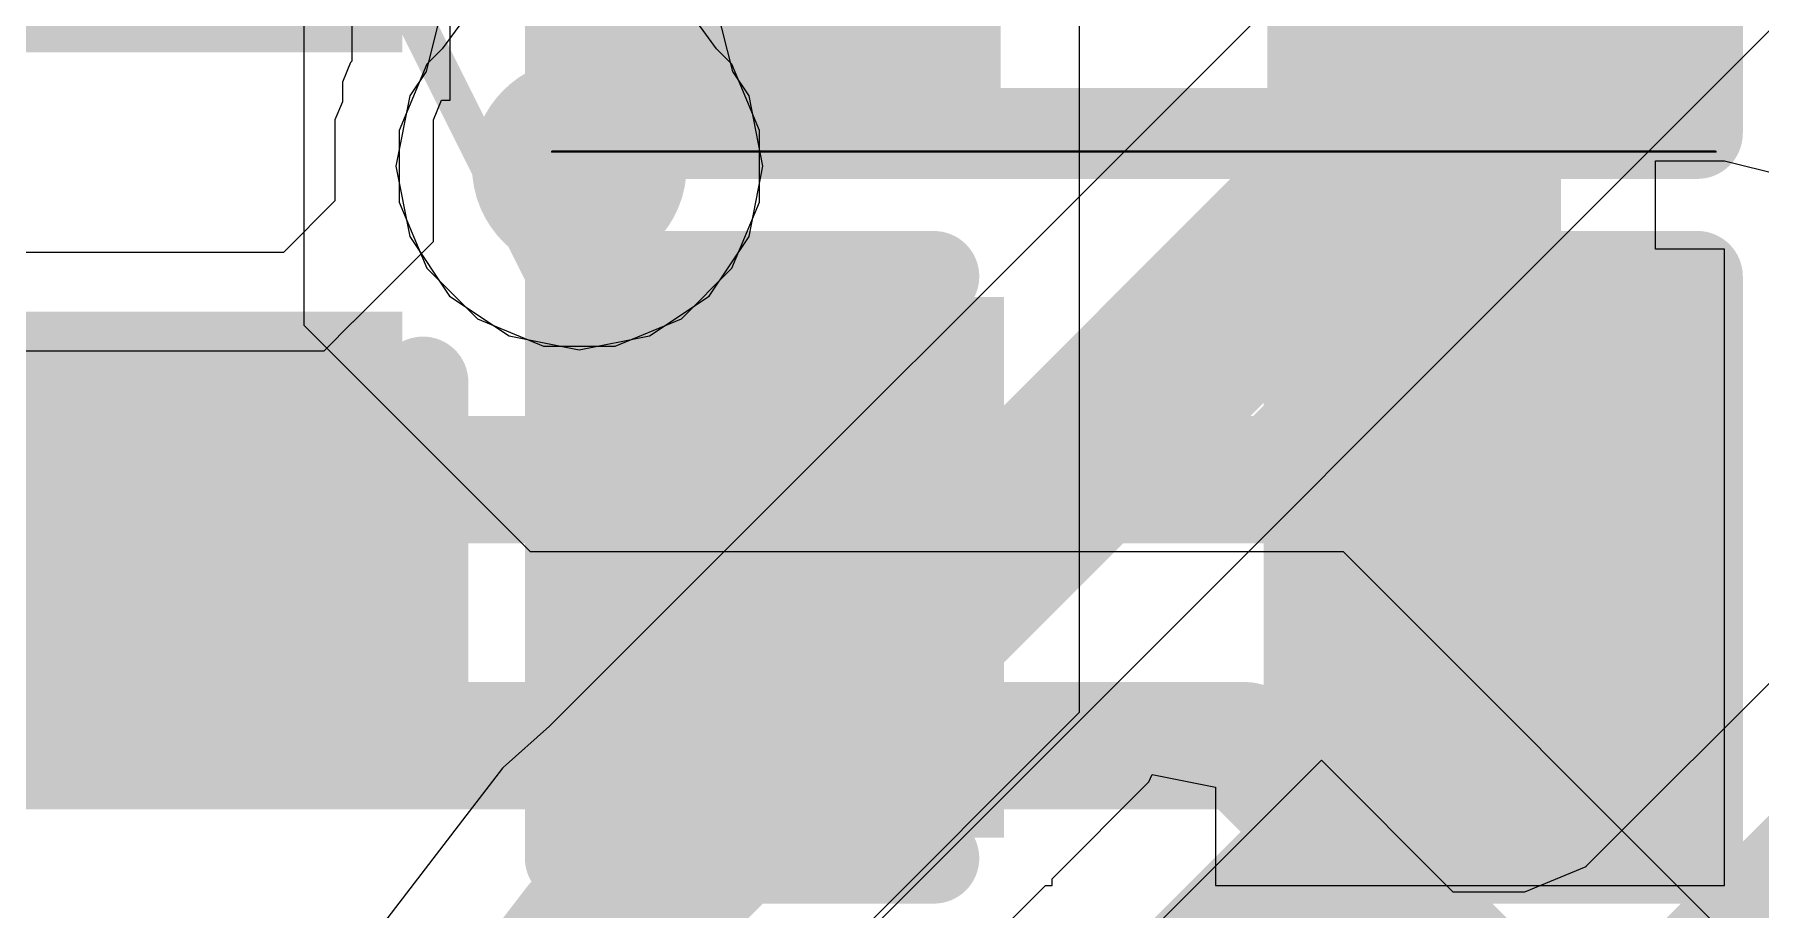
# Model space of a CAD drawing. Header units: inches. Extents: x -6 to 283, y -12 to 154.
# Drawn here: x 39.696 to 42.107, y 11.528 to 12.75 of the extents above; entities that cross this region are included whole.
import ezdxf

# ---------------------------------------------------------------- set-up
doc = ezdxf.new("R2010")
doc.units = ezdxf.units.IN
for name, color, linetype in [('Bottom Layer', 5, 'Continuous'), ('Bottom Overlay', 54, 'Continuous'), ('Bottom Paste', 16, 'Continuous'), ('Bottom Solder', 6, 'Continuous'), ('Drill Drawing', 1, 'Continuous'), ('GND-1', 16, 'Continuous'), ('GND-2', 90, 'Continuous'), ('GND-3', 216, 'Continuous'), ('GND-4', 54, 'Continuous'), ('PWR-1', 156, 'Continuous'), ('PWR-2', 130, 'Continuous'), ('Signal L1', 76, 'Continuous'), ('Signal L2', 6, 'Continuous'), ('Top Layer', 1, 'Continuous'), ('Top Overlay', 2, 'Continuous'), ('Top Paste', 8, 'Continuous'), ('Top Solder', 216, 'Continuous'), ('Via Holes', 16, 'Continuous')]:
    doc.layers.add(name, color=color, linetype=linetype)

# ---------------------------------------------------------------- blocks, each defined once
blk = doc.blocks.new('R___0402_B_154')
at = {"layer": 'Bottom Layer'}
for points in [[(-0.2413, 0.3175), (-0.2413, -0.3175), (-0.6985, -0.3175), (-0.6985, 0.3175)], [(0.6985, 0.3175), (0.6985, -0.3175), (0.2413, -0.3175), (0.2413, 0.3175)]]:
    blk.add_hatch(color=5, dxfattribs=at).paths.add_polyline_path(points)
at = {"layer": 'Bottom Paste'}
for points in [[(-0.2413, 0.3175), (-0.2413, -0.3175), (-0.6985, -0.3175), (-0.6985, 0.3175)], [(0.6985, 0.3175), (0.6985, -0.3175), (0.2413, -0.3175), (0.2413, 0.3175)]]:
    blk.add_hatch(color=16, dxfattribs=at).paths.add_polyline_path(points)
at = {"layer": 'Bottom Solder'}
for points in [[(-0.1863, 0.3725), (-0.1863, -0.3725), (-0.7535, -0.3725), (-0.7535, 0.3725)], [(0.7535, 0.3725), (0.7535, -0.3725), (0.1863, -0.3725), (0.1863, 0.3725)]]:
    blk.add_hatch(color=6, dxfattribs=at).paths.add_polyline_path(points)
at = {"layer": 'Bottom Overlay'}
for points in [[(-0.7874, 0.4064, 0.127, 0.127, 0), (-0.7874, -0.4064, 0.127, 0.127, 0)], [(0.7874, 0.4064, 0.127, 0.127, 0), (-0.7874, 0.4064, 0.127, 0.127, 0)], [(0.7874, 0.4064, 0.127, 0.127, 0), (0.7874, -0.4064, 0.127, 0.127, 0)], [(0.8128, 0.4318, 0.00323, 0.00323, 0), (-0.8128, 0.4318, 0.00323, 0.00323, 0)], [(0.7874, -0.4064, 0.127, 0.127, 0), (-0.7874, -0.4064, 0.127, 0.127, 0)]]:
    blk.add_lwpolyline(points, format="xyseb", dxfattribs=at)
for points in [[(-0.8191, 0.4064, 0.0635, 0.0635, 1), (-0.7556, 0.4064, 0.0635, 0.0635, 1)], [(-0.8191, 0.4064, 0.0635, 0.0635, 1), (-0.7556, 0.4064, 0.0635, 0.0635, 1)], [(0.7556, 0.4064, 0.0635, 0.0635, 1), (0.8191, 0.4064, 0.0635, 0.0635, 1)], [(0.7556, 0.4064, 0.0635, 0.0635, 1), (0.8191, 0.4064, 0.0635, 0.0635, 1)], [(-0.8136, 0.4318, 0.00161, 0.00161, 1), (-0.812, 0.4318, 0.00161, 0.00161, 1)], [(0.812, 0.4318, 0.00161, 0.00161, 1), (0.8136, 0.4318, 0.00161, 0.00161, 1)], [(-0.8191, -0.4064, 0.0635, 0.0635, 1), (-0.7556, -0.4064, 0.0635, 0.0635, 1)], [(-0.8191, -0.4064, 0.0635, 0.0635, 1), (-0.7556, -0.4064, 0.0635, 0.0635, 1)], [(0.7556, -0.4064, 0.0635, 0.0635, 1), (0.8191, -0.4064, 0.0635, 0.0635, 1)], [(0.7556, -0.4064, 0.0635, 0.0635, 1), (0.8191, -0.4064, 0.0635, 0.0635, 1)]]:
    blk.add_lwpolyline(points, format="xyseb", close=True, dxfattribs=at)
blk = doc.blocks.new('R___0201_166')
at = {"layer": 'Top Layer'}
for points in [[(-0.41, 0.185), (-0.14, 0.185), (-0.14, -0.185), (-0.41, -0.185)], [(0.14, 0.185), (0.41, 0.185), (0.41, -0.185), (0.14, -0.185)]]:
    blk.add_hatch(color=1, dxfattribs=at).paths.add_polyline_path(points)
at = {"layer": 'Top Paste'}
for points in [[(-0.41, 0.185), (-0.14, 0.185), (-0.14, -0.185), (-0.41, -0.185)], [(0.14, 0.185), (0.41, 0.185), (0.41, -0.185), (0.14, -0.185)]]:
    blk.add_hatch(color=8, dxfattribs=at).paths.add_polyline_path(points)
at = {"layer": 'Top Solder'}
for points in [[(-0.465, 0.24), (-0.085, 0.24), (-0.085, -0.24), (-0.465, -0.24)], [(0.085, 0.24), (0.465, 0.24), (0.465, -0.24), (0.085, -0.24)]]:
    blk.add_hatch(color=216, dxfattribs=at).paths.add_polyline_path(points)
at = {"layer": 'Top Overlay'}
for points in [[(-0.4826, 0.254, 0.127, 0.127, 0), (0.4826, 0.254, 0.127, 0.127, 0)], [(-0.4826, -0.254, 0.127, 0.127, 0), (-0.4826, 0.254, 0.127, 0.127, 0)], [(0.4826, -0.254, 0.127, 0.127, 0), (0.4826, 0.254, 0.127, 0.127, 0)], [(-0.4826, -0.254, 0.127, 0.127, 0), (0.4826, -0.254, 0.127, 0.127, 0)]]:
    blk.add_lwpolyline(points, format="xyseb", dxfattribs=at)
for points in [[(-0.5143, 0.254, 0.0635, 0.0635, 1), (-0.4508, 0.254, 0.0635, 0.0635, 1)], [(-0.5143, 0.254, 0.0635, 0.0635, 1), (-0.4508, 0.254, 0.0635, 0.0635, 1)], [(0.4508, 0.254, 0.0635, 0.0635, 1), (0.5143, 0.254, 0.0635, 0.0635, 1)], [(0.4508, 0.254, 0.0635, 0.0635, 1), (0.5143, 0.254, 0.0635, 0.0635, 1)], [(-0.5143, -0.254, 0.0635, 0.0635, 1), (-0.4508, -0.254, 0.0635, 0.0635, 1)], [(-0.5143, -0.254, 0.0635, 0.0635, 1), (-0.4508, -0.254, 0.0635, 0.0635, 1)], [(0.4508, -0.254, 0.0635, 0.0635, 1), (0.5143, -0.254, 0.0635, 0.0635, 1)], [(0.4508, -0.254, 0.0635, 0.0635, 1), (0.5143, -0.254, 0.0635, 0.0635, 1)]]:
    blk.add_lwpolyline(points, format="xyseb", close=True, dxfattribs=at)
blk = doc.blocks.new('C___0402_B_379')
at = {"layer": 'Bottom Layer'}
for points in [[(-0.2413, 0.3175), (-0.2413, -0.3175), (-0.6985, -0.3175), (-0.6985, 0.3175)], [(0.6985, 0.3175), (0.6985, -0.3175), (0.2413, -0.3175), (0.2413, 0.3175)]]:
    blk.add_hatch(color=5, dxfattribs=at).paths.add_polyline_path(points)
at = {"layer": 'Bottom Paste'}
for points in [[(-0.2413, 0.3175), (-0.2413, -0.3175), (-0.6985, -0.3175), (-0.6985, 0.3175)], [(0.6985, 0.3175), (0.6985, -0.3175), (0.2413, -0.3175), (0.2413, 0.3175)]]:
    blk.add_hatch(color=16, dxfattribs=at).paths.add_polyline_path(points)
at = {"layer": 'Bottom Solder'}
for points in [[(-0.1813, 0.3775), (-0.1813, -0.3775), (-0.7585, -0.3775), (-0.7585, 0.3775)], [(0.7585, 0.3775), (0.7585, -0.3775), (0.1813, -0.3775), (0.1813, 0.3775)]]:
    blk.add_hatch(color=6, dxfattribs=at).paths.add_polyline_path(points)
at = {"layer": 'Bottom Overlay'}
for points in [[(-0.7874, -0.4064, 0.127, 0.127, 0), (-0.7874, 0.4064, 0.127, 0.127, 0)], [(-0.2794, 0.4064, 0.127, 0.127, 0), (-0.7874, 0.4064, 0.127, 0.127, 0)], [(0.7874, 0.4064, 0.127, 0.127, 0), (0.2794, 0.4064, 0.127, 0.127, 0)], [(0.7874, -0.4064, 0.127, 0.127, 0), (0.7874, 0.4064, 0.127, 0.127, 0)], [(-0.2794, -0.4064, 0.127, 0.127, 0), (-0.7874, -0.4064, 0.127, 0.127, 0)], [(0.7874, -0.4064, 0.127, 0.127, 0), (0.2794, -0.4064, 0.127, 0.127, 0)]]:
    blk.add_lwpolyline(points, format="xyseb", dxfattribs=at)
for points in [[(-0.8191, 0.4064, 0.0635, 0.0635, 1), (-0.7556, 0.4064, 0.0635, 0.0635, 1)], [(-0.8191, 0.4064, 0.0635, 0.0635, 1), (-0.7556, 0.4064, 0.0635, 0.0635, 1)], [(-0.3111, 0.4064, 0.0635, 0.0635, 1), (-0.2477, 0.4064, 0.0635, 0.0635, 1)], [(0.2477, 0.4064, 0.0635, 0.0635, 1), (0.3111, 0.4064, 0.0635, 0.0635, 1)], [(0.7556, 0.4064, 0.0635, 0.0635, 1), (0.8191, 0.4064, 0.0635, 0.0635, 1)], [(0.7556, 0.4064, 0.0635, 0.0635, 1), (0.8191, 0.4064, 0.0635, 0.0635, 1)], [(-0.8191, -0.4064, 0.0635, 0.0635, 1), (-0.7556, -0.4064, 0.0635, 0.0635, 1)], [(-0.8191, -0.4064, 0.0635, 0.0635, 1), (-0.7556, -0.4064, 0.0635, 0.0635, 1)], [(-0.3111, -0.4064, 0.0635, 0.0635, 1), (-0.2477, -0.4064, 0.0635, 0.0635, 1)], [(0.2477, -0.4064, 0.0635, 0.0635, 1), (0.3111, -0.4064, 0.0635, 0.0635, 1)], [(0.7556, -0.4064, 0.0635, 0.0635, 1), (0.8191, -0.4064, 0.0635, 0.0635, 1)], [(0.7556, -0.4064, 0.0635, 0.0635, 1), (0.8191, -0.4064, 0.0635, 0.0635, 1)]]:
    blk.add_lwpolyline(points, format="xyseb", close=True, dxfattribs=at)
blk = doc.blocks.new('C___0402_B_409')
at = {"layer": 'Bottom Layer'}
for points in [[(-0.2413, 0.3175), (-0.2413, -0.3175), (-0.6985, -0.3175), (-0.6985, 0.3175)], [(0.6985, 0.3175), (0.6985, -0.3175), (0.2413, -0.3175), (0.2413, 0.3175)]]:
    blk.add_hatch(color=5, dxfattribs=at).paths.add_polyline_path(points)
at = {"layer": 'Bottom Paste'}
for points in [[(-0.2413, 0.3175), (-0.2413, -0.3175), (-0.6985, -0.3175), (-0.6985, 0.3175)], [(0.6985, 0.3175), (0.6985, -0.3175), (0.2413, -0.3175), (0.2413, 0.3175)]]:
    blk.add_hatch(color=16, dxfattribs=at).paths.add_polyline_path(points)
at = {"layer": 'Bottom Solder'}
for points in [[(-0.1813, 0.3775), (-0.1813, -0.3775), (-0.7585, -0.3775), (-0.7585, 0.3775)], [(0.7585, 0.3775), (0.7585, -0.3775), (0.1813, -0.3775), (0.1813, 0.3775)]]:
    blk.add_hatch(color=6, dxfattribs=at).paths.add_polyline_path(points)
at = {"layer": 'Bottom Overlay'}
for points in [[(-0.7874, -0.4064, 0.127, 0.127, 0), (-0.7874, 0.4064, 0.127, 0.127, 0)], [(-0.7874, 0.4064, 0.127, 0.127, 0), (-0.2794, 0.4064, 0.127, 0.127, 0)], [(0.2794, 0.4064, 0.127, 0.127, 0), (0.7874, 0.4064, 0.127, 0.127, 0)], [(0.7874, -0.4064, 0.127, 0.127, 0), (0.7874, 0.4064, 0.127, 0.127, 0)], [(-0.7874, -0.4064, 0.127, 0.127, 0), (-0.2794, -0.4064, 0.127, 0.127, 0)], [(0.2794, -0.4064, 0.127, 0.127, 0), (0.7874, -0.4064, 0.127, 0.127, 0)]]:
    blk.add_lwpolyline(points, format="xyseb", dxfattribs=at)
for points in [[(-0.8191, 0.4064, 0.0635, 0.0635, 1), (-0.7556, 0.4064, 0.0635, 0.0635, 1)], [(-0.8191, 0.4064, 0.0635, 0.0635, 1), (-0.7556, 0.4064, 0.0635, 0.0635, 1)], [(-0.3111, 0.4064, 0.0635, 0.0635, 1), (-0.2477, 0.4064, 0.0635, 0.0635, 1)], [(0.2477, 0.4064, 0.0635, 0.0635, 1), (0.3111, 0.4064, 0.0635, 0.0635, 1)], [(0.7556, 0.4064, 0.0635, 0.0635, 1), (0.8191, 0.4064, 0.0635, 0.0635, 1)], [(0.7556, 0.4064, 0.0635, 0.0635, 1), (0.8191, 0.4064, 0.0635, 0.0635, 1)], [(-0.8191, -0.4064, 0.0635, 0.0635, 1), (-0.7556, -0.4064, 0.0635, 0.0635, 1)], [(-0.8191, -0.4064, 0.0635, 0.0635, 1), (-0.7556, -0.4064, 0.0635, 0.0635, 1)], [(-0.3111, -0.4064, 0.0635, 0.0635, 1), (-0.2477, -0.4064, 0.0635, 0.0635, 1)], [(0.2477, -0.4064, 0.0635, 0.0635, 1), (0.3111, -0.4064, 0.0635, 0.0635, 1)], [(0.7556, -0.4064, 0.0635, 0.0635, 1), (0.8191, -0.4064, 0.0635, 0.0635, 1)], [(0.7556, -0.4064, 0.0635, 0.0635, 1), (0.8191, -0.4064, 0.0635, 0.0635, 1)]]:
    blk.add_lwpolyline(points, format="xyseb", close=True, dxfattribs=at)

msp = doc.modelspace()

# ---------------------------------------------------------------- hatches: boundary and pattern name
at = {"layer": 'Bottom Layer'}
h = msp.add_hatch(color=5, dxfattribs=at)
edge = h.paths.add_edge_path()
edge.add_arc((40.4568, 12.5661), 0.15, 0, 360)
at = {"layer": 'GND-1'}
h = msp.add_hatch(color=16, dxfattribs=at)
edge = h.paths.add_edge_path()
edge.add_arc((40.4568, 12.5661), 0.15, 0, 360)
at = {"layer": 'GND-2'}
h = msp.add_hatch(color=90, dxfattribs=at)
edge = h.paths.add_edge_path()
edge.add_arc((40.4568, 12.5661), 0.15, 0, 360)
at = {"layer": 'GND-3'}
h = msp.add_hatch(color=216, dxfattribs=at)
edge = h.paths.add_edge_path()
edge.add_arc((40.4568, 12.5661), 0.15, 0, 360)
at = {"layer": 'GND-4'}
h = msp.add_hatch(color=54, dxfattribs=at)
edge = h.paths.add_edge_path()
edge.add_arc((40.4568, 12.5661), 0.15, 0, 360)
at = {"layer": 'PWR-1'}
h = msp.add_hatch(color=156, dxfattribs=at)
edge = h.paths.add_edge_path()
edge.add_arc((40.4568, 12.5661), 0.15, 0, 360)
at = {"layer": 'PWR-2'}
h = msp.add_hatch(color=130, dxfattribs=at)
edge = h.paths.add_edge_path()
edge.add_arc((40.4568, 12.5661), 0.15, 0, 360)
at = {"layer": 'Signal L1'}
h = msp.add_hatch(color=76, dxfattribs=at)
edge = h.paths.add_edge_path()
edge.add_arc((40.4568, 12.5661), 0.15, 0, 360)
at = {"layer": 'Signal L2'}
h = msp.add_hatch(color=6, dxfattribs=at)
edge = h.paths.add_edge_path()
edge.add_arc((40.4568, 12.5661), 0.15, 0, 360)
at = {"layer": 'Top Layer'}
h = msp.add_hatch(color=1, dxfattribs=at)
edge = h.paths.add_edge_path()
edge.add_arc((40.4568, 12.5661), 0.15, 0, 360)
at = {"layer": 'Via Holes'}
h = msp.add_hatch(color=7, dxfattribs=at)
edge = h.paths.add_edge_path()
edge.add_arc((40.4568, 12.5661), 0.075, 0, 360)

# ---------------------------------------------------------------- linework, layer by layer
at = {"layer": 'Bottom Layer'}
for p, q in [((41.1554, 14.0939), (41.1554, 11.803)), ((40.2764, 12.6583), (40.2764, 13.3695)), ((40.1389, 13.3151), (40.1389, 12.7126)), ((40.1372, 12.7109), (40.1259, 12.6835)), ((40.1389, 12.7126), (40.1372, 12.7109)), ((40.1259, 12.6835), (40.1259, 12.6562)), ((40.1259, 12.6562), (40.1154, 12.6309)), ((40.2529, 12.6309), (40.2642, 12.6583)), ((40.2642, 12.6583), (40.2764, 12.6583)), ((40.1154, 12.6309), (40.1154, 12.5178)), ((40.2529, 12.5178), (40.2529, 12.6309)), ((41.9604, 12.4502), (41.9604, 12.5737)), ((41.9604, 12.5737), (42.0571, 12.5737)), ((42.0571, 12.5737), (42.0571, 12.5737)), ((42.0571, 12.5737), (42.1376, 12.5535)), ((40.1154, 12.5178), (40.0434, 12.4457)), ((40.1154, 12.5178), (40.1154, 12.5178)), ((40.2529, 12.4608), (40.2529, 12.5178)), ((40.2529, 12.5178), (40.2529, 12.5178)), ((40.2529, 12.5178), (40.2529, 12.5178)), ((40.0434, 12.4457), (39.503, 12.4457)), ((40.1406, 12.3485), (40.2529, 12.4608)), ((42.0571, 12.4502), (41.9604, 12.4502)), ((42.0571, 11.5612), (42.0571, 12.4502)), ((40.1003, 12.3083), (40.1405, 12.3485)), ((40.1405, 12.3485), (40.1406, 12.3485)), ((40.1406, 12.3485), (40.1406, 12.3485)), ((39.503, 12.3083), (40.1003, 12.3083)), ((41.1554, 11.803), (40.7944, 11.442)), ((41.1173, 11.5705), (41.2526, 11.7058)), ((41.2526, 11.7058), (41.257, 11.7164)), ((41.257, 11.7164), (41.3459, 11.6987)), ((41.3459, 11.6987), (41.3459, 11.5612)), ((40.8916, 11.3448), (41.108, 11.5612)), ((41.108, 11.5612), (41.1173, 11.5612)), ((41.1173, 11.5612), (41.1173, 11.5705)), ((41.3459, 11.5612), (42.0571, 11.5612))]:
    msp.add_line(p, q, dxfattribs=at)
msp.add_lwpolyline([(41.7015, 12.0057, 0.254, 0.254, 0), (41.7015, 13.0182, 0.254, 0.254, 0)], format="xyseb", dxfattribs=at)
msp.add_lwpolyline([(41.638, 12.0057, 0.127, 0.127, 1), (41.765, 12.0057, 0.127, 0.127, 1)], format="xyseb", close=True, dxfattribs=at)
at = {"layer": 'Drill Drawing'}
for points in [[(40.2028, 13.2646, 0.0508, 0.0508, 0), (40.4568, 12.7566, 0.0508, 0.0508, 0)], [(40.4568, 12.7566, 0.0508, 0.0508, 0), (40.7108, 13.2646, 0.0508, 0.0508, 0)], [(40.2028, 12.8201, 0.0508, 0.0508, 0), (40.4568, 12.3121, 0.0508, 0.0508, 0)], [(40.4568, 12.3121, 0.0508, 0.0508, 0), (40.7108, 12.8201, 0.0508, 0.0508, 0)]]:
    msp.add_lwpolyline(points, format="xyseb", dxfattribs=at)
for points in [[(40.4441, 12.7566, 0.0254, 0.0254, 1), (40.4695, 12.7566, 0.0254, 0.0254, 1)], [(40.4441, 12.7566, 0.0254, 0.0254, 1), (40.4695, 12.7566, 0.0254, 0.0254, 1)], [(40.4441, 12.3121, 0.0254, 0.0254, 1), (40.4695, 12.3121, 0.0254, 0.0254, 1)], [(40.4441, 12.3121, 0.0254, 0.0254, 1), (40.4695, 12.3121, 0.0254, 0.0254, 1)]]:
    msp.add_lwpolyline(points, format="xyseb", close=True, dxfattribs=at)
at = {"layer": 'GND-1'}
for p, q in [((40.3078, 12.7883), (40.2652, 12.7302)), ((40.6485, 12.7302), (40.6059, 12.7883)), ((40.2652, 12.7302), (40.2436, 12.7086)), ((40.6701, 12.7086), (40.6485, 12.7302)), ((40.2436, 12.7086), (40.2052, 12.6161)), ((40.7084, 12.6161), (40.6701, 12.7086)), ((40.2052, 12.6161), (40.2052, 12.516)), ((40.7084, 12.516), (40.7084, 12.6161)), ((40.2052, 12.516), (40.2436, 12.4236)), ((40.6701, 12.4236), (40.7084, 12.516)), ((40.2436, 12.4236), (40.3143, 12.3528)), ((40.5994, 12.3528), (40.6701, 12.4236)), ((40.3143, 12.3528), (40.4068, 12.3145)), ((40.5069, 12.3145), (40.5994, 12.3528)), ((40.4068, 12.3145), (40.5069, 12.3145))]:
    msp.add_line(p, q, dxfattribs=at)
at = {"layer": 'GND-2'}
for p, q in [((40.3078, 12.7883), (40.2652, 12.7302)), ((40.6485, 12.7302), (40.6059, 12.7883)), ((40.2652, 12.7302), (40.2436, 12.7086)), ((40.6701, 12.7086), (40.6485, 12.7302)), ((40.2436, 12.7086), (40.2052, 12.6161)), ((40.7084, 12.6161), (40.6701, 12.7086)), ((40.2052, 12.6161), (40.2052, 12.516)), ((40.7084, 12.516), (40.7084, 12.6161)), ((40.2052, 12.516), (40.2436, 12.4236)), ((40.6701, 12.4236), (40.7084, 12.516)), ((40.2436, 12.4236), (40.3143, 12.3528)), ((40.5994, 12.3528), (40.6701, 12.4236)), ((40.3143, 12.3528), (40.4068, 12.3145)), ((40.5069, 12.3145), (40.5994, 12.3528)), ((40.4068, 12.3145), (40.5069, 12.3145))]:
    msp.add_line(p, q, dxfattribs=at)
at = {"layer": 'GND-3'}
for p, q in [((40.3078, 12.7883), (40.2652, 12.7302)), ((40.6485, 12.7302), (40.6059, 12.7883)), ((40.2652, 12.7302), (40.2436, 12.7086)), ((40.6701, 12.7086), (40.6485, 12.7302)), ((40.2436, 12.7086), (40.2052, 12.6161)), ((40.7084, 12.6161), (40.6701, 12.7086)), ((40.2052, 12.6161), (40.2052, 12.516)), ((40.7084, 12.516), (40.7084, 12.6161)), ((40.2052, 12.516), (40.2436, 12.4236)), ((40.6701, 12.4236), (40.7084, 12.516)), ((40.2436, 12.4236), (40.3143, 12.3528)), ((40.5994, 12.3528), (40.6701, 12.4236)), ((40.3143, 12.3528), (40.4068, 12.3145)), ((40.5069, 12.3145), (40.5994, 12.3528)), ((40.4068, 12.3145), (40.5069, 12.3145))]:
    msp.add_line(p, q, dxfattribs=at)
at = {"layer": 'GND-4'}
for p, q in [((40.3078, 12.7883), (40.2652, 12.7302)), ((40.6485, 12.7302), (40.6059, 12.7883)), ((40.2652, 12.7302), (40.2436, 12.7086)), ((40.6701, 12.7086), (40.6485, 12.7302)), ((40.2436, 12.7086), (40.2052, 12.6161)), ((40.7084, 12.6161), (40.6701, 12.7086)), ((40.2052, 12.6161), (40.2052, 12.516)), ((40.7084, 12.516), (40.7084, 12.6161)), ((40.2052, 12.516), (40.2436, 12.4236)), ((40.6701, 12.4236), (40.7084, 12.516)), ((40.2436, 12.4236), (40.3143, 12.3528)), ((40.5994, 12.3528), (40.6701, 12.4236)), ((40.3143, 12.3528), (40.4068, 12.3145)), ((40.5069, 12.3145), (40.5994, 12.3528)), ((40.4068, 12.3145), (40.5069, 12.3145))]:
    msp.add_line(p, q, dxfattribs=at)
at = {"layer": 'PWR-1'}
for p, q in [((40.2652, 12.7883), (40.2426, 12.6984)), ((40.6711, 12.6984), (40.6485, 12.7883)), ((40.2426, 12.6984), (40.2198, 12.6642)), ((40.6939, 12.6642), (40.6711, 12.6984)), ((40.2198, 12.6642), (40.2003, 12.5661)), ((40.7134, 12.5661), (40.6939, 12.6642)), ((40.2003, 12.5661), (40.2198, 12.4679)), ((40.6939, 12.4679), (40.7134, 12.5661)), ((40.2198, 12.4679), (40.2755, 12.3847)), ((40.6382, 12.3847), (40.6939, 12.4679)), ((40.2755, 12.3847), (40.3587, 12.3291)), ((40.555, 12.3291), (40.6382, 12.3847)), ((40.3587, 12.3291), (40.4568, 12.3095)), ((40.4568, 12.3095), (40.555, 12.3291))]:
    msp.add_line(p, q, dxfattribs=at)
at = {"layer": 'PWR-2'}
for p, q in [((40.0724, 12.3434), (40.0724, 13.4016)), ((40.3884, 12.0273), (40.0724, 12.3434)), ((41.5243, 12.0273), (40.3884, 12.0273)), ((42.1106, 11.441), (41.5243, 12.0273))]:
    msp.add_line(p, q, dxfattribs=at)
for points in [[(39.5758, 11.7566, 0.1778, 0.1778, 0), (41.386, 11.7566, 0.1778, 0.1778, 0)], [(41.386, 11.7566, 0.1778, 0.1778, 0), (42.2622, 10.8803, 0.1778, 0.1778, 0)]]:
    msp.add_lwpolyline(points, format="xyseb", dxfattribs=at)
msp.add_lwpolyline([(41.3416, 11.7566, 0.0889, 0.0889, 1), (41.4305, 11.7566, 0.0889, 0.0889, 1)], format="xyseb", close=True, dxfattribs=at)
msp.add_lwpolyline([(41.3416, 11.7566, 0.0889, 0.0889, 1), (41.4305, 11.7566, 0.0889, 0.0889, 1)], format="xyseb", close=True, dxfattribs=at)
at = {"layer": 'Signal L2'}
for points in [[(41.664, 12.357, 0.1778, 0.1778, 0), (41.664, 13.5916, 0.1778, 0.1778, 0)], [(41.4352, 12.1282, 0.1778, 0.1778, 0), (41.664, 12.357, 0.1778, 0.1778, 0)], [(39.4929, 12.1282, 0.1778, 0.1778, 0), (41.4352, 12.1282, 0.1778, 0.1778, 0)]]:
    msp.add_lwpolyline(points, format="xyseb", dxfattribs=at)
for points in [[(41.6196, 12.357, 0.0889, 0.0889, 1), (41.7085, 12.357, 0.0889, 0.0889, 1)], [(41.6196, 12.357, 0.0889, 0.0889, 1), (41.7085, 12.357, 0.0889, 0.0889, 1)], [(41.3907, 12.1282, 0.0889, 0.0889, 1), (41.4796, 12.1282, 0.0889, 0.0889, 1)], [(41.3907, 12.1282, 0.0889, 0.0889, 1), (41.4796, 12.1282, 0.0889, 0.0889, 1)]]:
    msp.add_lwpolyline(points, format="xyseb", close=True, dxfattribs=at)
at = {"layer": 'Top Layer'}
for p, q in [((41.8557, 13.2241), (40.4153, 11.7837)), ((40.72, 11.3559), (42.2222, 12.8582)), ((40.3078, 12.7883), (40.2652, 12.7302)), ((40.6485, 12.7302), (40.6059, 12.7883)), ((40.2652, 12.7302), (40.2436, 12.7086)), ((40.6701, 12.7086), (40.6485, 12.7302)), ((40.2436, 12.7086), (40.2052, 12.6161)), ((40.7084, 12.6161), (40.6701, 12.7086)), ((40.2052, 12.6161), (40.2052, 12.516)), ((40.7084, 12.516), (40.7084, 12.6161)), ((40.2052, 12.516), (40.2436, 12.4236)), ((40.6701, 12.4236), (40.7084, 12.516)), ((40.2436, 12.4236), (40.3143, 12.3528)), ((40.5994, 12.3528), (40.6701, 12.4236)), ((40.3143, 12.3528), (40.4068, 12.3145)), ((40.5069, 12.3145), (40.5994, 12.3528)), ((40.4068, 12.3145), (40.5069, 12.3145)), ((42.2924, 12.0167), (41.8631, 11.5875)), ((40.4153, 11.7837), (40.3504, 11.7258)), ((40.3496, 11.7252), (40.2984, 11.6584)), ((40.3504, 11.7258), (40.3496, 11.7252)), ((41.4936, 11.7362), (41.0523, 11.295)), ((41.6779, 11.5519), (41.4936, 11.7362)), ((40.2984, 11.6584), (40.1633, 11.4824)), ((41.8631, 11.5874), (41.7772, 11.5519)), ((41.8631, 11.5875), (41.8631, 11.5874)), ((41.7772, 11.5519), (41.6779, 11.5519)), ((41.7772, 11.5519), (41.7772, 11.5519))]:
    msp.add_line(p, q, dxfattribs=at)
for points in [[(40.5368, 11.539, 0.254, 0.254, 0), (42.0391, 13.0413, 0.254, 0.254, 0)], [(41.9913, 11.4593, 0.1016, 0.1016, 0), (42.5377, 12.0057, 0.1016, 0.1016, 0)], [(40.2703, 10.8963, 0.254, 0.254, -0.19913), (40.5368, 11.539, 0.254, 0.254, 0)]]:
    msp.add_lwpolyline(points, format="xyseb", dxfattribs=at)
msp.add_lwpolyline([(40.4733, 11.539, 0.127, 0.127, 1), (40.6003, 11.539, 0.127, 0.127, 1)], format="xyseb", close=True, dxfattribs=at)
msp.add_lwpolyline([(40.4733, 11.539, 0.127, 0.127, 1), (40.6003, 11.539, 0.127, 0.127, 1)], format="xyseb", close=True, dxfattribs=at)

# ---------------------------------------------------------------- block references
for name, p, rotation in [('R___0402_B_154', (41.2316, 13.0182), 180), ('C___0402_B_379', (39.8319, 12.544), 270), ('R___0201_166', (41.6527, 11.1359), 315)]:
    msp.add_blockref(name, p, dxfattribs=dict(rotation=rotation))
msp.add_blockref('C___0402_B_409', (41.2316, 12.0057))

doc.saveas('drawing.dxf')
